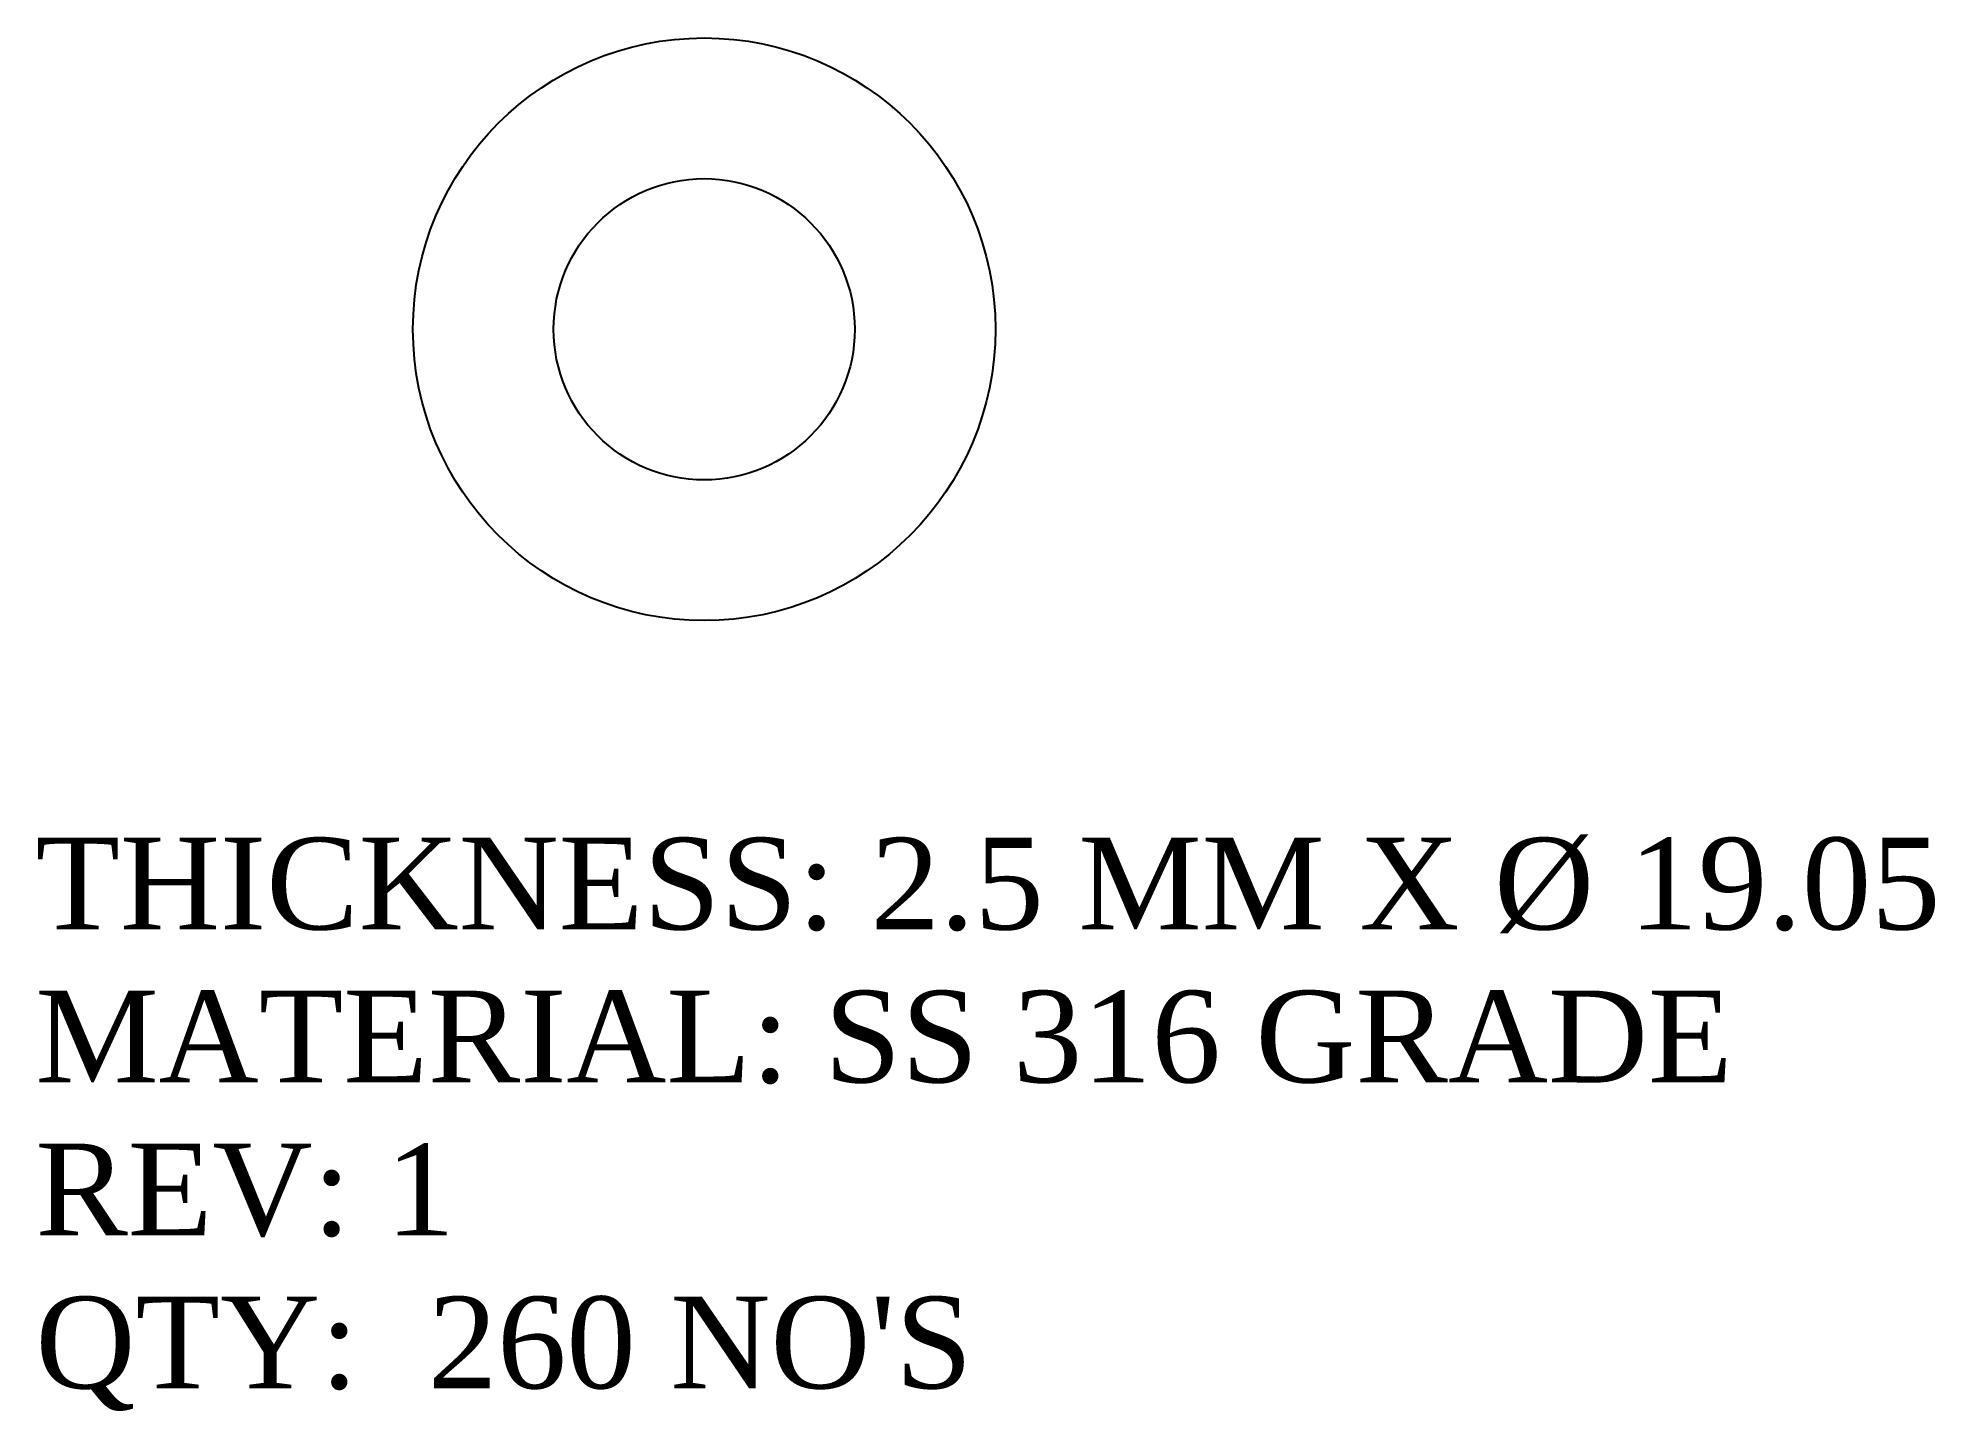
# Model space of a CAD drawing. Header units: inches. Extents: x 968.1 to 1030.1, y 630.4 to 675.2.
import ezdxf

# ---------------------------------------------------------------- set-up
doc = ezdxf.new("R2010")
doc.units = ezdxf.units.IN
doc.header["$MEASUREMENT"] = 0
doc.layers.add('LaserCutting', color=3, linetype='Continuous')

msp = doc.modelspace()

# ---------------------------------------------------------------- linework, layer by layer
at = {"layer": 'LaserCutting'}
for radius in [9.525, 4.925]:
    msp.add_circle((989.857, 665.723), radius, dxfattribs=at)

# ---------------------------------------------------------------- texts
at = {"layer": 'LaserCutting', "insert": (967.984, 649.102), "char_height": 3, "width": 72.01144, "attachment_point": 1}
msp.add_mtext("{\\fTimes New Roman|b0|i0|c0|p18;THICKNESS: 2.5 MM X %%C 19.05\\PMATERIAL: SS 316 GRADE\\PREV: 1\\PQTY:  260 NO'S}", dxfattribs=at)

doc.saveas('drawing.dxf')
